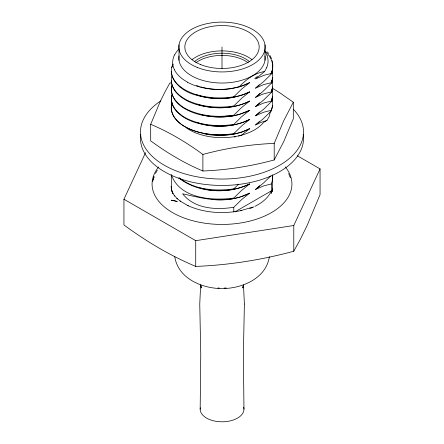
<?xml version="1.0" encoding="UTF-8"?>
<svg xmlns="http://www.w3.org/2000/svg" width="444" height="444" viewBox="0 0 444 444"><rect width="100%" height="100%" fill="white"/><g stroke="black" fill="none" stroke-linecap="round" stroke-linejoin="round"><path stroke-width="0.67" d="M200.172 409.157L200.755 354.207L199.756 304.057L200.644 284.776L201.371 287.973L200.771 285.314M272.549 174.786L272.555 189.877L272.688 188.534M244.383 304.057L243.379 354.207L243.961 409.157M270.518 111.017L269.264 116.417L266.927 120.468L263.664 122.35A45.993 26.557 0 0 1 186.624 128.072M272.733 176.09L272.472 180.042L271.362 183.96L271.362 190.864A50.749 29.298 0 0 1 254.95 206.343M171.728 86.108C168.837 102.925 187.956 112.171 201.626 115.063C217.516 118.11 234.993 118.015 249.595 110.295L241.575 116.766L233.783 124.398C218.398 126.768 202.142 125.591 187.884 119.014C178.766 114.757 169.164 105.755 171.734 94.716M171.734 76.301C168.487 93.373 187.701 102.98 201.615 105.85C217.51 108.902 234.987 108.808 249.595 101.088L241.558 107.576L233.783 115.19C218.398 117.56 202.148 116.383 187.89 109.807C178.771 105.555 169.17 96.553 171.728 85.514M171.734 95.305C168.875 109.124 182.984 118.554 194.389 122.255C212.26 127.711 232.639 128.1 249.595 119.503L241.947 125.641L233.783 133.605C217.738 136.092 200.61 134.765 186.003 127.262C177.323 122.888 168.487 113.237 172.144 102.864M171.295 107.137L172.022 103.502M272.627 188.5L271.978 191.703L272.438 189.915L271.145 193.356L271.745 191.958M243.368 285.314L242.763 287.973L243.49 284.776L244.378 304.001M269.375 256.704C266.078 278.566 241.936 288.583 222.067 288.589C202.198 288.583 178.055 278.566 174.758 256.704M272.616 86.957L271.362 91.875L262.548 94.206L255.55 97.364L262.571 91.78L271.362 83.256L272.616 77.75M271.362 83.256L272.616 78.338L272.549 72.772L272.028 70.929M272.616 96.165L271.362 101.088L263.558 103.058L255.55 106.571L263.581 100.089L271.362 92.469L272.616 87.546L272.549 81.985L272.028 80.142M272.616 105.378L271.362 110.295L263.714 112.215L255.55 115.779L263.758 109.141L271.362 101.676L272.616 96.753L272.549 91.187L272.028 89.349M266.927 120.468L261.028 122.411L255.55 124.986L262.892 119.12L271.362 110.883L272.616 105.966L272.549 100.4L272.028 98.562M152.686 181.413L153.99 176.801L153.624 178.027M153.191 179.554L153.99 176.801M272.283 88.151L280.175 93.051L293.312 102.237L293.312 118.792L283.76 141.542L274.203 159.962C250.921 166.256 226.995 170.052 202.891 170.996C184.299 163.187 166.922 152.78 150.688 140.853L150.688 124.298L160.24 101.548L164.985 91.886L169.797 83.128L171.789 82.64M274.203 159.962L274.203 143.406L283.76 120.657L293.312 102.237M172.999 63.969C166.112 78.538 181.751 91.081 194.4 94.639C212.265 100.083 232.645 100.472 249.595 91.875L242.091 97.885L233.783 105.983C218.398 108.353 202.142 107.176 187.884 100.599C180.025 96.698 172 90.171 171.262 80.797M171.728 67.693L172.999 64.558M297.325 155.766L320.057 168.892L320.057 194.627L306.921 225.907L300.394 239.194L293.784 251.237C261.771 259.895 228.871 265.118 195.726 266.411C170.157 255.677 146.265 241.364 123.943 224.964L123.943 199.228L145.549 152.681M293.784 251.237L293.784 225.502L320.057 168.892M271.362 82.667L263.542 84.649L255.55 88.156L263.586 81.668L271.362 74.048L271.362 73.46L264.019 75.28L255.55 78.943L264.613 71.517L266.733 67.616M155.456 173.443L157.281 170.274M259.973 93.307L255.55 97.364M259.307 84.793L255.55 88.156M259.734 102.775L255.55 106.571M259.734 111.982L255.55 115.779M259.307 121.628L255.55 124.986M259.734 185.653L255.55 189.444L263.547 185.936L271.362 183.96M171.584 175.397C180.225 198.829 212.709 200.921 233.783 198.063L241.375 190.615L249.595 183.96C235.492 190.964 218.892 192.33 203.607 188.944M234.865 198.324C217.355 202.464 199.678 197.597 182.601 193.778C194.672 208.996 216.05 210.095 233.783 207.27L241.547 199.667L249.595 193.168L240.72 196.759M270.873 175.824L263.486 183.05L255.55 189.444M171.267 71.595C172.422 83.528 184.155 90.443 194.4 94.045C207.065 98.163 220.674 98.823 233.783 96.77L241.802 88.933L249.595 82.667L242.751 85.609L235.803 87.596M179.226 177.783C194.317 189.893 215.262 191.508 233.783 188.855L238.711 184.06M232.534 88.328L239.022 86.969C245.976 79.709 254.373 73.066 264.613 71.517M204.678 133.899C219.652 137.024 235.808 135.52 249.595 128.71L241.481 135.27L238.467 136.069M234.976 211.871L271.362 190.864M249.595 128.71L241.603 132.218L233.783 134.193L233.783 133.605M249.595 193.168C238.123 199.406 224.614 200.394 211.81 199.495M249.595 183.96C227.517 194.478 198.363 193.079 178.721 177.966M249.595 82.667L244.494 85.093L239.022 86.969M249.595 91.875L243.234 94.65L233.122 97.364M249.595 101.088C235.292 108.186 218.442 109.485 202.975 105.933M249.595 110.295L239.655 114.219M249.595 119.503L242.751 122.444L235.803 124.431M252.597 207.137L240.864 210.65L241.203 210.578C223.404 214.163 204.279 213.07 187.612 205.511L188.156 205.766L180.042 201.027L180.675 201.454L176.912 198.346L177.472 198.945L174.159 195.332L174.769 196.02L172.566 192.735L172.894 193.257L171.384 189.66L172.883 193.412L171.534 189.827L171.612 190.204L171.184 186.319L171.267 187.507M235.52 198.152L240.104 196.975M239.033 114.413C227.533 117.566 215.24 117.932 203.607 115.279M150.688 124.298C169.281 132.107 186.658 142.518 202.891 154.44C226.174 148.146 250.1 144.35 274.203 143.406M234.171 137.024L235.414 136.785M235.159 87.757C223.776 90.149 211.771 90.06 200.555 86.846M235.159 124.592C224.797 126.784 213.941 126.862 203.607 124.487M123.943 199.228L195.726 240.67L293.784 225.502M232.506 97.491C223.959 98.973 215.146 99.04 206.599 97.486M224.131 288.106L226.196 287.951M225.674 116.15L233.783 115.779L233.783 115.19M217.937 287.951L219.314 288.051M202.475 96.603L205.994 97.386M199.35 104.928L202.37 105.766M199.95 114.302L202.975 115.14M200.555 123.682L202.975 124.353M199.95 187.973L202.975 188.811M199.112 95.643L201.354 96.281M196.498 85.514L199.35 86.513M197.069 104.129L198.779 104.728M197.641 122.744L199.35 123.343M196.564 94.744L198.474 95.421M265.135 51.487L267.049 55.389M288.656 173.604L290.387 177.828M272.028 71.523L272.549 73.36M272.028 80.736L272.549 82.573M272.028 89.938L272.549 91.78M272.028 99.151L272.549 100.988M171.284 174.464L171.445 189.877M222 47.02L222.011 68.481M271.362 91.875L271.362 92.469M271.362 101.088L271.362 101.676M271.362 110.295L271.362 110.883M264.996 44.85L264.996 60.29M233.783 96.77L233.783 97.364M233.783 105.983L233.783 106.571M233.783 124.398L233.783 124.986M233.783 188.855L233.783 189.444M233.783 198.063L233.783 198.651M233.783 207.27L233.783 211.899M202.891 154.44L202.891 170.996M195.726 240.67L195.726 266.411M179.004 44.85L179.004 60.29M243.689 407.181A21.895 12.643 0 0 1 222.644 421.794A21.895 12.643 0 0 1 200.294 407.842M195.81 62.809A33.167 19.148 0 0 1 248.19 62.809M194.833 61.361A33.167 19.148 0 0 1 249.167 61.361M192.03 59.657A37.163 21.456 0 0 1 251.97 59.657M264.996 55.944A43.157 24.92 0 0 1 222 83.034A43.157 24.92 0 0 1 179.004 55.944M267.072 55.389A46.159 27.495 -0.1 0 1 266.711 67.616M232.584 88.445A47.752 27.667 -1.5 0 1 205.444 88.256A48.218 27.572 -1.4 0 1 187.612 82.334M187.757 82.245A48.701 27.389 -0.8 0 1 179.604 76.568A49.007 27.467 -0.4 0 1 174.442 69.825M257.376 76.462A43.518 26.507 0.9 0 1 254.706 78.488M272.1 60.65A50.816 30.78 -0.3 0 1 270.884 73.97M267.432 51.92A50.816 30.78 -0.3 0 1 268.609 53.452M269.952 55.533A50.816 30.78 -0.3 0 1 271.478 58.747M174.459 69.819A49.356 27.645 0.2 0 1 174.52 54.956M174.597 54.967A49.706 27.867 0.4 0 1 179.015 49.056M233.744 134.099A50.816 28.044 -1.2 0 1 171.24 107.137M264.136 50.078A50.816 29.765 2.4 0 1 271.467 73.476M253.835 206.876A50.749 29.298 0 0 1 249.717 208.602M303.208 134.277A81.518 47.064 0 0 1 222 185.448A81.518 47.064 0 0 1 140.792 134.277M293.301 109.169A81.518 47.064 0 0 1 269.43 170.263A81.518 47.064 0 0 1 161.577 163.581A81.518 47.064 0 0 1 160.711 100.949M285.381 167A69.93 40.376 0 0 1 222 224.436A69.93 40.376 0 0 1 158.619 167M174.165 200.688L171.162 200.2L177.25 201.465L174.165 200.688M200.682 64.596A37.163 21.456 0 0 0 259.024 48.89A37.163 21.456 0 0 0 206.294 27.578A37.163 21.456 0 0 0 200.682 64.596M197.247 67.433A43.157 24.92 0 0 0 264.996 49.195A43.157 24.92 0 0 0 203.763 24.442A43.157 24.92 0 0 0 197.247 67.433"/></g></svg>
